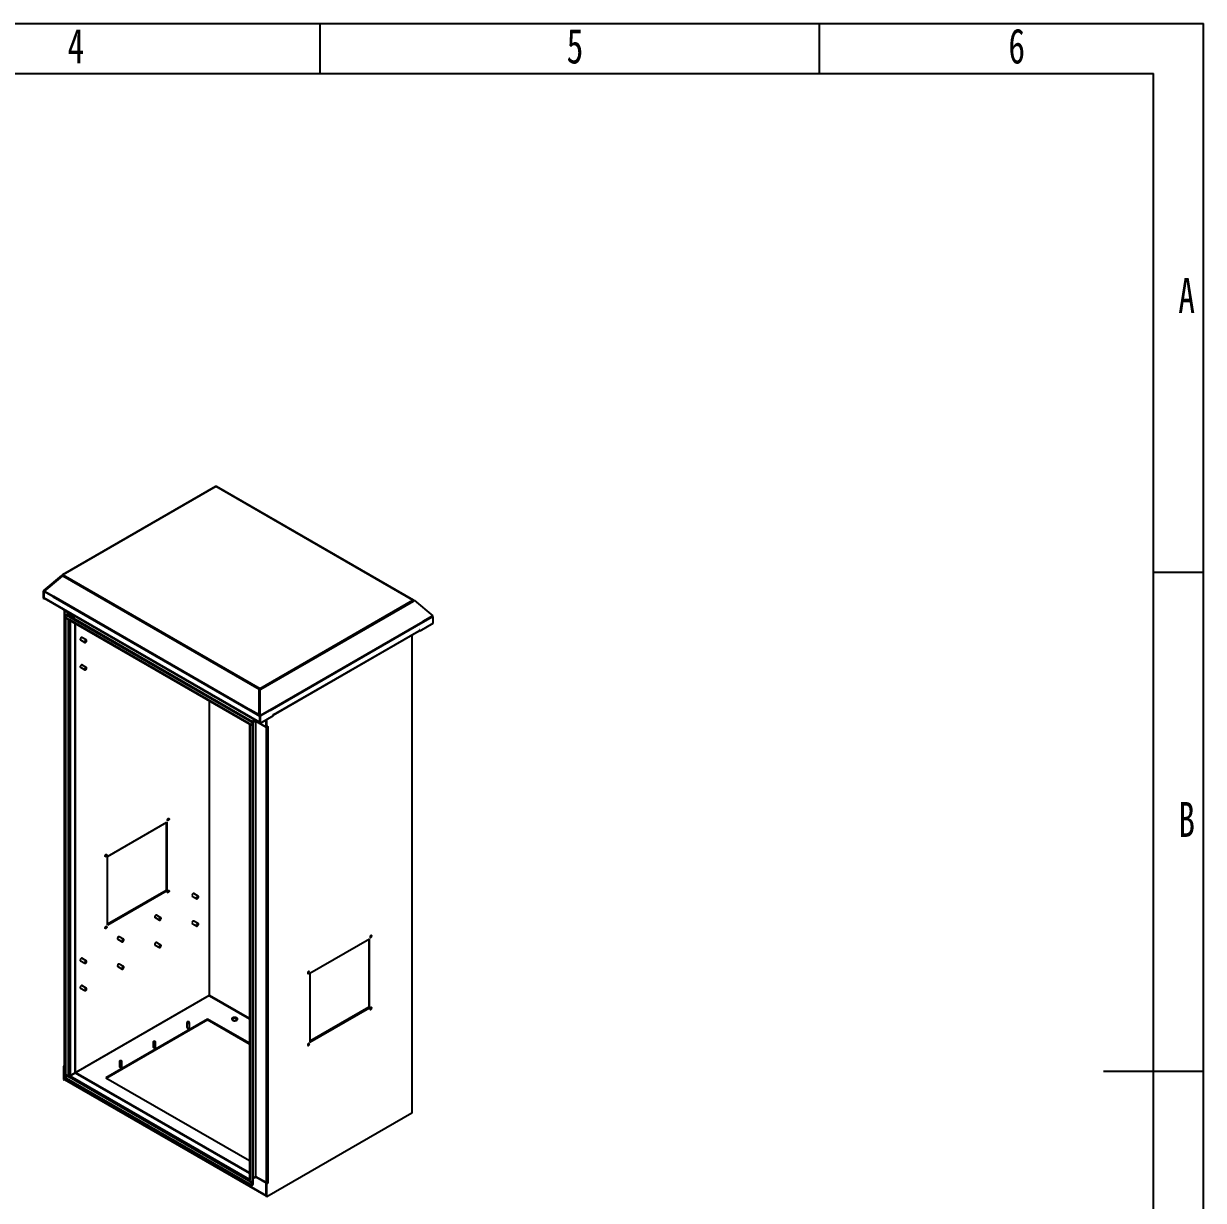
# Model space of a CAD drawing. Header units: millimetres. Extents: x -14348 to 6039, y -1826 to 2921.
# Drawn here: x -4096 to -1633, y 458 to 2914 of the extents above; entities that cross this region are included whole.
import ezdxf

# ---------------------------------------------------------------- set-up
doc = ezdxf.new("R2010")
doc.units = ezdxf.units.MM
doc.layers.add('图框', color=7, linetype='Continuous')
doc.styles.add('SLDTEXTSTYLE5', font='TXT', dxfattribs={"width": 0.7})

msp = doc.modelspace()

# ---------------------------------------------------------------- linework, layer by layer
at = {"color": 7, "linetype": 'Continuous', "lineweight": 25}
for p, q in [((-3695.28, 1948.093), (-4014.271, 1763.944)), ((-3694.03, 1947.969), (-4013.021, 1763.82)), ((-3695.032, 1948.188), (-3693.48, 1949.084)), ((-3283.116, 1710.754), (-3694.03, 1947.969)), ((-3693.48, 1949.084), (-3692.74, 1948.07)), ((-3281.867, 1710.877), (-3692.781, 1948.093)), ((-4016.485, 1762.617), (-4054.532, 1730.654)), ((-4015.319, 1761.019), (-4053.367, 1729.056)), ((-4052.184, 1729.934), (-4014.137, 1761.898)), ((-4014.478, 1763.776), (-4016.485, 1762.617)), ((-4016.485, 1762.617), (-4015.319, 1761.019)), ((-4014.881, 1761.272), (-4015.319, 1761.019)), ((-4014.478, 1763.776), (-4013.922, 1763.015)), ((-4014.137, 1761.898), (-4014.478, 1762.094)), ((-4014.137, 1761.898), (-3603.904, 1525.075)), ((-4013.021, 1763.82), (-3602.107, 1526.605)), ((-4054.123, 1730.093), (-4054.603, 1729.816)), ((-4054.603, 1729.816), (-4054.603, 1714.935)), ((-4054.603, 1729.816), (-4053.424, 1729.135)), ((-4054.532, 1730.654), (-4053.367, 1729.056)), ((-4053.367, 1729.056), (-4052.015, 1729.837)), ((-4053.327, 1729.079), (-4053.189, 1728.999)), ((-4051.877, 1729.757), (-4053.189, 1728.999)), ((-4053.189, 1728.999), (-4053.189, 1714.119)), ((-4051.806, 1729.716), (-4053.118, 1728.958)), ((-4053.118, 1728.958), (-4053.118, 1716.119)), ((-4033.812, 1717.813), (-4053.118, 1728.958)), ((-4052.184, 1729.934), (-4033.501, 1719.149)), ((-4054.603, 1714.935), (-4053.189, 1714.119)), ((-4053.189, 1714.119), (-4052.154, 1714.717)), ((-4053.118, 1716.119), (-3603.592, 1456.613)), ((-4052.601, 1714.975), (-3603.521, 1455.726)), ((-4033.812, 1717.813), (-3622.898, 1480.597)), ((-4033.501, 1719.149), (-3622.587, 1481.933)), ((-3602.107, 1526.605), (-3283.116, 1710.754)), ((-3600.65, 1524.878), (-3281.66, 1709.028)), ((-3281.66, 1710.71), (-3282.215, 1709.948)), ((-3281.822, 1709.355), (-3280.818, 1709.934)), ((-3280.833, 1709.925), (-3281.7, 1710.654)), ((-3281.66, 1709.028), (-3279.652, 1710.186)), ((-3279.652, 1710.186), (-3280.818, 1709.934)), ((-3279.652, 1710.186), (-3241.605, 1678.223)), ((-4012.229, 1691.668), (-4012.229, 1690.764)), ((-4010.814, 1689.948), (-4012.229, 1690.764)), ((-4011.193, 1689.948), (-4011.193, 738.841)), ((-4010.814, 1690.852), (-4010.814, 1689.948)), ((-4010.744, 1689.989), (-4010.814, 1689.948)), ((-4010.744, 1689.172), (-4010.744, 1690.811)), ((-3988.824, 1676.518), (-4010.744, 1689.172)), ((-4010.461, 1688.927), (-4010.461, 737.82)), ((-4010.461, 1688.927), (-3989.248, 1676.681)), ((-4007.279, 1674.518), (-4007.279, 1679.009)), ((-4007.279, 1674.518), (-4000.137, 1670.395)), ((-4005.45, 1680.741), (-4006.864, 1679.925)), ((-4004.45, 1680.642), (-4005.865, 1679.826)), ((-4005.865, 1679.826), (-3619.784, 1456.946)), ((-4004.45, 1680.642), (-3618.37, 1457.763)), ((-3987.763, 1677.13), (-3993.065, 1674.069)), ((-3988.116, 1677.749), (-3988.116, 1676.926)), ((-3987.763, 1677.13), (-3613.137, 1460.864)), ((-3241.605, 1678.223), (-3262.636, 1666.082)), ((-3262.325, 1664.747), (-3241.534, 1676.749)), ((-3241.534, 1676.749), (-3242.846, 1677.507)), ((-3241.534, 1676.749), (-3241.534, 1661.869)), ((-4007.279, 1673.865), (-4006.713, 1674.191)), ((-4007.279, 719.818), (-4007.279, 1673.865)), ((-4007.279, 1673.865), (-4001.975, 1670.803)), ((-4001.41, 1671.13), (-4001.975, 1670.803)), ((-4001.975, 1670.803), (-4001.975, 1669.333)), ((-4000.561, 1670.15), (-4001.975, 1669.333)), ((-4001.975, 718.227), (-4001.975, 1669.333)), ((-4000.561, 1670.15), (-4000.561, 1670.64)), ((-4000.137, 1670.395), (-3625.512, 1454.129)), ((-3999.619, 1669.25), (-3624.994, 1452.984)), ((-3987.101, 725.37), (-3987.101, 1662.024)), ((-3581.626, 1481.933), (-3262.636, 1666.082)), ((-3581.315, 1480.597), (-3262.325, 1664.747)), ((-3241.534, 1661.869), (-3268.828, 1646.112)), ((-3976.959, 1627.821), (-3967.766, 1622.514)), ((-3964.767, 1627.71), (-3973.959, 1633.017)), ((-3574.623, 1470.776), (-3270.053, 1646.601)), ((-3574.105, 1471.921), (-3269.535, 1647.745)), ((-3284.944, 642.823), (-3284.944, 1638.004)), ((-3269.889, 1646.724), (-3268.828, 1646.112)), ((-3268.828, 1648.97), (-3269.535, 1648.562)), ((-3269.535, 1648.562), (-3269.535, 1647.745)), ((-3268.828, 1646.112), (-3268.828, 1648.97)), ((-3964.767, 1570.552), (-3973.959, 1575.859)), ((-3976.959, 1570.663), (-3967.766, 1565.356)), ((-3603.904, 1471.148), (-3603.904, 1525.075)), ((-3603.563, 1524.878), (-3603.904, 1525.075)), ((-3601.815, 1524.626), (-3603.823, 1523.467)), ((-3602.657, 1523.72), (-3603.823, 1523.467)), ((-3603.823, 1523.467), (-3603.823, 1469.54)), ((-3603.563, 1524.878), (-3602.398, 1524.626)), ((-3602.738, 1524.7), (-3602.738, 1524.093)), ((-3600.65, 1524.878), (-3602.657, 1523.72)), ((-3602.657, 1523.72), (-3602.657, 1469.792)), ((-3602.107, 1524.971), (-3602.107, 1526.605)), ((-3600.65, 1524.878), (-3601.815, 1524.626)), ((-3621.586, 1481.355), (-3622.898, 1480.597)), ((-3622.898, 1480.597), (-3603.823, 1469.585)), ((-3603.904, 1471.148), (-3622.587, 1481.933)), ((-3602.657, 1469.792), (-3581.626, 1481.933)), ((-3581.315, 1480.597), (-3602.107, 1468.595)), ((-3582.628, 1481.355), (-3581.315, 1480.597)), ((-3625.512, 1454.129), (-3618.37, 1450.006)), ((-3623.744, 1453.108), (-3623.744, 1453.108)), ((-3623.602, 1453.026), (-3623.673, 1452.985)), ((-3619.784, 1456.946), (-3618.37, 1457.763)), ((-3618.44, 1457.803), (-3613.137, 1460.864)), ((-3616.956, 1455.313), (-3618.37, 1454.497)), ((-3618.37, 1454.497), (-3618.37, 1450.006)), ((-3617.405, 1456.767), (-3613.137, 1459.231)), ((-3613.067, 1459.108), (-3617.335, 1456.644)), ((-3611.653, 1458.292), (-3616.956, 1455.23)), ((-3616.956, 1455.313), (-3616.956, 1450.822)), ((-3613.137, 1460.864), (-3613.137, 1459.231)), ((-3611.653, 1458.292), (-3613.067, 1459.108)), ((-3612.077, 1459.027), (-3612.077, 1460.666)), ((-3589.449, 1445.964), (-3612.077, 1459.027)), ((-3611.653, 1458.292), (-3611.653, 507.185)), ((-3610.945, 1458.292), (-3589.732, 1446.046)), ((-3610.945, 507.185), (-3610.945, 1458.292)), ((-3603.823, 1471.13), (-3603.904, 1471.148)), ((-3602.657, 1469.792), (-3603.823, 1469.54)), ((-3603.765, 1469.552), (-3603.592, 1469.452)), ((-3603.209, 1469.673), (-3603.592, 1469.452)), ((-3603.592, 1469.452), (-3603.592, 1456.613)), ((-3602.983, 1469.722), (-3603.521, 1469.411)), ((-3602.107, 1468.595), (-3603.521, 1469.411)), ((-3603.521, 1469.411), (-3603.521, 1454.531)), ((-3602.107, 1453.714), (-3603.521, 1454.531)), ((-3574.812, 1469.471), (-3602.107, 1453.714)), ((-3602.107, 1468.595), (-3602.107, 1453.714)), ((-3589.449, 1461.021), (-3589.449, 1445.964)), ((-3589.379, 1446.658), (-3589.379, 1461.062)), ((-3587.964, 1445.842), (-3587.964, 1461.878)), ((-3574.105, 1472.737), (-3574.812, 1472.329)), ((-3574.812, 1472.329), (-3574.812, 1469.471)), ((-3574.105, 1471.921), (-3574.105, 1472.737)), ((-3624.406, 1451.965), (-3624.406, 500.858)), ((-3623.108, 1452.741), (-3623.673, 1452.414)), ((-3623.673, 1450.944), (-3623.673, 1452.414)), ((-3623.673, 1452.414), (-3618.37, 1449.352)), ((-3623.673, 1450.944), (-3623.673, 499.838)), ((-3616.956, 1450.822), (-3618.37, 1450.006)), ((-3618.37, 1449.352), (-3616.956, 1450.169)), ((-3618.37, 1449.352), (-3618.37, 495.306)), ((-3617.522, 1450.496), (-3616.956, 1450.169)), ((-3616.956, 1450.169), (-3616.956, 496.123)), ((-3589.732, 1446.046), (-3589.732, 494.939)), ((-3589.449, 1445.964), (-3588.813, 1446.332)), ((-3589.379, 1446.658), (-3587.964, 1445.842)), ((-3585.49, 1447.271), (-3587.964, 1445.842)), ((-3586.197, 1446.862), (-3585.49, 1446.454)), ((-3586.197, 1446.046), (-3585.49, 1446.454)), ((-3586.197, 1446.046), (-3586.197, 494.939)), ((-3585.49, 1446.454), (-3585.49, 1447.271)), ((-3920.835, 1175.907), (-3796.738, 1247.546)), ((-3798.152, 1246.73), (-3798.152, 1105.06)), ((-3796.738, 1247.546), (-3796.738, 1104.243)), ((-3920.835, 1032.604), (-3920.835, 1175.907)), ((-3798.152, 1105.06), (-3920.835, 1034.236)), ((-3796.738, 1104.243), (-3920.835, 1032.604)), ((-3798.152, 1105.06), (-3796.738, 1104.243)), ((-3743.614, 1092.964), (-3734.421, 1087.658)), ((-3731.421, 1092.854), (-3740.614, 1098.161)), ((-3821.395, 1048.062), (-3812.203, 1042.755)), ((-3809.203, 1047.952), (-3818.396, 1053.258)), ((-3743.614, 1035.807), (-3734.421, 1030.5)), ((-3731.421, 1035.696), (-3740.614, 1041.003)), ((-3899.177, 1003.16), (-3889.985, 997.853)), ((-3886.985, 1003.049), (-3896.177, 1008.356)), ((-3821.395, 990.904), (-3812.203, 985.597)), ((-3809.203, 990.794), (-3818.396, 996.1)), ((-3373.888, 1003.44), (-3497.985, 931.801)), ((-3375.302, 1002.624), (-3375.302, 860.954)), ((-3373.888, 860.137), (-3373.888, 1003.44)), ((-3964.767, 958.147), (-3973.959, 963.453)), ((-3976.959, 958.257), (-3967.766, 952.95)), ((-3899.177, 946.002), (-3889.985, 940.695)), ((-3886.985, 945.891), (-3896.177, 951.198)), ((-3497.985, 931.801), (-3497.985, 788.498)), ((-3976.959, 901.099), (-3967.766, 895.793)), ((-3964.767, 900.989), (-3973.959, 906.296)), ((-3708.455, 885.463), (-3986.702, 724.835)), ((-3708.526, 886.082), (-3708.526, 885.423)), ((-3708.026, 885.216), (-3708.455, 885.463)), ((-3375.302, 860.954), (-3497.985, 790.13)), ((-3497.985, 788.498), (-3373.888, 860.137)), ((-3375.302, 860.954), (-3373.888, 860.137)), ((-3711.708, 836.316), (-3923.84, 713.855)), ((-3711.708, 834.683), (-3922.426, 713.038)), ((-3754.69, 829.276), (-3754.69, 818.661)), ((-3749.69, 818.661), (-3749.69, 829.276)), ((-3624.406, 785.917), (-3711.708, 836.316)), ((-3711.708, 834.683), (-3711.708, 836.316)), ((-3624.406, 784.284), (-3711.708, 834.683)), ((-3825.224, 788.558), (-3825.224, 777.943)), ((-3820.224, 777.943), (-3820.224, 788.558)), ((-3895.758, 747.839), (-3895.758, 737.224)), ((-3890.758, 737.224), (-3890.758, 747.839)), ((-4012.229, 738.024), (-4011.168, 738.637)), ((-4010.814, 737.208), (-4012.229, 738.024)), ((-4012.229, 738.024), (-4012.229, 710.18)), ((-4010.814, 737.208), (-4010.744, 737.249)), ((-4010.814, 737.208), (-4010.814, 709.364)), ((-4010.744, 737.902), (-4010.66, 737.95)), ((-4010.744, 711.365), (-4010.744, 737.902)), ((-4010.744, 737.902), (-4007.279, 735.902)), ((-4007.279, 735.984), (-4010.461, 737.82)), ((-4001.975, 716.757), (-4007.279, 719.818)), ((-4006.713, 719.492), (-4007.279, 719.165)), ((-4007.279, 714.674), (-4007.279, 719.165)), ((-4007.279, 719.165), (-4000.137, 715.042)), ((-4001.975, 718.227), (-4001.975, 716.757)), ((-4000.561, 717.573), (-4001.975, 716.757)), ((-3999.784, 716.471), (-4001.127, 717.247)), ((-4000.561, 717.573), (-4000.561, 717.818)), ((-3625.512, 498.776), (-4000.137, 715.042)), ((-3987.833, 724.35), (-3998.44, 718.227)), ((-3998.369, 718.104), (-3987.763, 724.227)), ((-3988.116, 724.186), (-3988.116, 724.023)), ((-3987.101, 725.886), (-3986.702, 725.656)), ((-3987.101, 725.426), (-3986.702, 725.656)), ((-3986.702, 724.431), (-3986.702, 725.656)), ((-3624.406, 515.311), (-3986.513, 724.351)), ((-4012.229, 710.18), (-4010.814, 709.364)), ((-4009.779, 709.962), (-4010.814, 709.364)), ((-4010.744, 711.365), (-3589.449, 468.157)), ((-4010.226, 710.22), (-3589.379, 467.27)), ((-3619.784, 489.345), (-4005.865, 712.225)), ((-3923.84, 713.855), (-3624.406, 540.995)), ((-3285.676, 641.976), (-3285.676, 639.765)), ((-3285.676, 639.765), (-3587.964, 465.258)), ((-3624.098, 499.592), (-3625.512, 498.776)), ((-3625.512, 498.776), (-3618.37, 494.653)), ((-3623.673, 499.347), (-3624.098, 499.592)), ((-3623.673, 498.368), (-3623.673, 499.838)), ((-3618.37, 495.306), (-3623.673, 498.368)), ((-3618.37, 495.306), (-3616.956, 496.123)), ((-3616.956, 495.469), (-3618.37, 494.653)), ((-3618.37, 494.653), (-3618.37, 490.162)), ((-3616.956, 495.469), (-3617.522, 495.796)), ((-3616.956, 504.124), (-3611.653, 507.185)), ((-3613.137, 506.328), (-3616.956, 504.123)), ((-3616.956, 495.469), (-3616.956, 490.978)), ((-3612.784, 506.124), (-3612.784, 505.307)), ((-3612.784, 505.307), (-3612.077, 505.715)), ((-3612.784, 505.307), (-3612.077, 504.899)), ((-3612.077, 504.899), (-3612.077, 506.94)), ((-3611.228, 507.267), (-3589.449, 494.694)), ((-3589.732, 494.939), (-3610.945, 507.185)), ((-3589.449, 494.694), (-3589.343, 494.756)), ((-3589.449, 494.694), (-3589.449, 468.157)), ((-3588.318, 494.531), (-3589.379, 493.918)), ((-3589.379, 493.918), (-3587.964, 493.102)), ((-3589.379, 466.074), (-3589.379, 493.918)), ((-3587.964, 493.102), (-3585.49, 494.531)), ((-3587.964, 465.258), (-3587.964, 493.102)), ((-3585.49, 495.347), (-3586.197, 494.939)), ((-3586.197, 494.939), (-3585.49, 494.531)), ((-3585.49, 494.531), (-3585.49, 495.347)), ((-3618.784, 489.246), (-3617.37, 490.063)), ((-3618.37, 490.162), (-3616.956, 490.978)), ((-3587.964, 465.258), (-3589.379, 466.074))]:
    msp.add_line(p, q, dxfattribs=at)
at = {"color": 8, "linetype": 'Continuous', "lineweight": 25}
for p, q in [((-4010.39, 1688.968), (-4010.461, 1688.927)), ((-3989.248, 1676.681), (-3989.177, 1676.722)), ((-3989.248, 1676.681), (-3989.248, 1676.273)), ((-3998.44, 1668.57), (-3998.44, 718.227)), ((-3987.833, 724.35), (-3987.833, 1662.447)), ((-3285.676, 1637.581), (-3285.676, 641.976)), ((-3708.526, 1501.206), (-3708.526, 886.082)), ((-3707.819, 885.913), (-3707.819, 1500.798)), ((-3623.744, 1453.108), (-3623.744, 1453.108)), ((-3623.179, 1452.7), (-3623.673, 1452.985)), ((-3610.945, 1458.292), (-3610.875, 1458.333)), ((-3603.521, 1456.654), (-3603.592, 1456.613)), ((-3574.812, 1472.329), (-3574.105, 1471.921)), ((-3589.662, 1446.087), (-3589.732, 1446.046)), ((-3586.904, 1446.454), (-3586.197, 1446.046)), ((-3708.026, 885.216), (-3624.406, 836.943)), ((-3624.406, 837.759), (-3707.819, 885.913)), ((-3998.369, 718.104), (-3624.406, 502.22)), ((-3987.763, 724.227), (-3624.406, 514.466)), ((-3613.138, 506.328), (-3612.784, 506.124)), ((-3613.137, 506.328), (-3613.137, 506.328)), ((-3612.784, 506.124), (-3612.077, 506.532)), ((-3589.379, 468.197), (-3589.449, 468.157))]:
    msp.add_line(p, q, dxfattribs=at)
at = {"color": 7, "linetype": 'Continuous', "lineweight": 25, "flags": 128}
for points in [[(-3973.959, 1633.017), (-3974.398, 1633.152), (-3975.091, 1633.044), (-3975.827, 1632.618), (-3976.52, 1631.928), (-3977.084, 1631.055), (-3977.452, 1630.106), (-3977.58, 1629.194)], [(-3964.145, 1626.337), (-3964.273, 1627.101), (-3964.642, 1627.625), (-3965.206, 1627.846), (-3965.898, 1627.737), (-3966.635, 1627.312), (-3967.327, 1626.621), (-3967.892, 1625.749), (-3968.26, 1624.799), (-3968.388, 1623.887), (-3968.26, 1623.123), (-3967.892, 1622.599), (-3967.327, 1622.378), (-3966.635, 1622.487), (-3965.898, 1622.912), (-3965.206, 1623.603), (-3964.642, 1624.476), (-3964.273, 1625.425), (-3964.145, 1626.337)], [(-3973.959, 1575.859), (-3974.398, 1575.995), (-3975.091, 1575.886), (-3975.827, 1575.461), (-3976.52, 1574.77), (-3977.084, 1573.897), (-3977.452, 1572.948), (-3977.58, 1572.036)], [(-3964.145, 1569.179), (-3964.273, 1569.943), (-3964.642, 1570.467), (-3965.206, 1570.688), (-3965.898, 1570.579), (-3966.635, 1570.154), (-3967.327, 1569.463), (-3967.892, 1568.591), (-3968.26, 1567.641), (-3968.388, 1566.73), (-3968.26, 1565.966), (-3967.892, 1565.442), (-3967.327, 1565.22), (-3966.635, 1565.329), (-3965.898, 1565.754), (-3965.206, 1566.445), (-3964.642, 1567.318), (-3964.273, 1568.267), (-3964.145, 1569.179)], [(-3603.592, 1456.613), (-3603.558, 1456.234), (-3603.521, 1456.082)], [(-3795.5, 1251.731), (-3795.366, 1252.59), (-3794.983, 1253.473), (-3794.409, 1254.247), (-3793.733, 1254.793), (-3793.056, 1255.028), (-3792.483, 1254.917), (-3792.099, 1254.476), (-3791.965, 1253.772), (-3792.099, 1252.913), (-3792.483, 1252.03), (-3793.056, 1251.256), (-3793.733, 1250.71), (-3794.409, 1250.475), (-3794.983, 1250.586), (-3795.366, 1251.028), (-3795.5, 1251.731)], [(-3925.608, 1176.621), (-3925.473, 1177.48), (-3925.09, 1178.364), (-3924.517, 1179.137), (-3923.84, 1179.683), (-3923.164, 1179.918), (-3922.59, 1179.807), (-3922.207, 1179.366), (-3922.072, 1178.662), (-3922.207, 1177.804), (-3922.59, 1176.92), (-3923.164, 1176.147), (-3923.84, 1175.601), (-3924.517, 1175.365), (-3925.09, 1175.477), (-3925.473, 1175.918), (-3925.608, 1176.621)], [(-3795.5, 1101.488), (-3795.366, 1102.346), (-3794.983, 1103.23), (-3794.409, 1104.003), (-3793.733, 1104.549), (-3793.056, 1104.785), (-3792.483, 1104.673), (-3792.099, 1104.232), (-3791.965, 1103.529), (-3792.099, 1102.67), (-3792.483, 1101.786), (-3793.056, 1101.013), (-3793.733, 1100.467), (-3794.409, 1100.232), (-3794.983, 1100.343), (-3795.366, 1100.784), (-3795.5, 1101.488)], [(-3740.614, 1098.161), (-3741.053, 1098.296), (-3741.745, 1098.188), (-3742.482, 1097.762), (-3743.174, 1097.072), (-3743.739, 1096.199), (-3744.107, 1095.25), (-3744.235, 1094.338)], [(-3730.8, 1091.481), (-3730.928, 1092.245), (-3731.296, 1092.769), (-3731.861, 1092.99), (-3732.553, 1092.881), (-3733.29, 1092.456), (-3733.982, 1091.765), (-3734.546, 1090.892), (-3734.915, 1089.943), (-3735.043, 1089.031), (-3734.915, 1088.267), (-3734.546, 1087.743), (-3733.982, 1087.522), (-3733.29, 1087.631), (-3732.553, 1088.056), (-3731.861, 1088.747), (-3731.296, 1089.619), (-3730.928, 1090.569), (-3730.8, 1091.481)], [(-3818.396, 1053.258), (-3818.835, 1053.394), (-3819.527, 1053.285), (-3820.264, 1052.86), (-3820.956, 1052.169), (-3821.521, 1051.297), (-3821.889, 1050.347), (-3822.017, 1049.436)], [(-3808.582, 1046.578), (-3808.71, 1047.342), (-3809.078, 1047.866), (-3809.642, 1048.087), (-3810.335, 1047.979), (-3811.071, 1047.553), (-3811.764, 1046.863), (-3812.328, 1045.99), (-3812.696, 1045.041), (-3812.824, 1044.129), (-3812.696, 1043.365), (-3812.328, 1042.841), (-3811.764, 1042.62), (-3811.071, 1042.728), (-3810.335, 1043.154), (-3809.642, 1043.844), (-3809.078, 1044.717), (-3808.71, 1045.666), (-3808.582, 1046.578)], [(-3740.614, 1041.003), (-3741.053, 1041.138), (-3741.745, 1041.03), (-3742.482, 1040.604), (-3743.174, 1039.914), (-3743.739, 1039.041), (-3744.107, 1038.092), (-3744.235, 1037.18)], [(-3730.8, 1034.323), (-3730.928, 1035.087), (-3731.296, 1035.611), (-3731.861, 1035.832), (-3732.553, 1035.723), (-3733.29, 1035.298), (-3733.982, 1034.607), (-3734.546, 1033.735), (-3734.915, 1032.785), (-3735.043, 1031.873), (-3734.915, 1031.109), (-3734.546, 1030.585), (-3733.982, 1030.364), (-3733.29, 1030.473), (-3732.553, 1030.898), (-3731.861, 1031.589), (-3731.296, 1032.462), (-3730.928, 1033.411), (-3730.8, 1034.323)], [(-3925.608, 1026.378), (-3925.473, 1027.237), (-3925.09, 1028.12), (-3924.517, 1028.894), (-3923.84, 1029.44), (-3923.164, 1029.675), (-3922.59, 1029.564), (-3922.207, 1029.123), (-3922.072, 1028.419), (-3922.207, 1027.56), (-3922.59, 1026.677), (-3923.164, 1025.903), (-3923.84, 1025.357), (-3924.517, 1025.122), (-3925.09, 1025.233), (-3925.473, 1025.674), (-3925.608, 1026.378)], [(-3372.65, 1007.625), (-3372.516, 1006.921), (-3372.133, 1006.48), (-3371.559, 1006.369), (-3370.883, 1006.604), (-3370.206, 1007.15), (-3369.633, 1007.924), (-3369.249, 1008.807), (-3369.115, 1009.666), (-3369.249, 1010.37), (-3369.633, 1010.811), (-3370.206, 1010.922), (-3370.883, 1010.687), (-3371.559, 1010.141), (-3372.133, 1009.367), (-3372.516, 1008.484), (-3372.65, 1007.625)], [(-3896.177, 1008.356), (-3896.617, 1008.491), (-3897.309, 1008.383), (-3898.046, 1007.957), (-3898.738, 1007.267), (-3899.302, 1006.394), (-3899.671, 1005.445), (-3899.799, 1004.533)], [(-3886.364, 1001.676), (-3886.491, 1002.44), (-3886.86, 1002.964), (-3887.424, 1003.185), (-3888.116, 1003.076), (-3888.853, 1002.651), (-3889.545, 1001.96), (-3890.11, 1001.088), (-3890.478, 1000.138), (-3890.606, 999.226), (-3890.478, 998.462), (-3890.11, 997.938), (-3889.545, 997.717), (-3888.853, 997.826), (-3888.116, 998.251), (-3887.424, 998.942), (-3886.86, 999.815), (-3886.491, 1000.764), (-3886.364, 1001.676)], [(-3818.396, 996.1), (-3818.835, 996.236), (-3819.527, 996.127), (-3820.264, 995.702), (-3820.956, 995.011), (-3821.521, 994.139), (-3821.889, 993.189), (-3822.017, 992.278)], [(-3808.582, 989.42), (-3808.71, 990.184), (-3809.078, 990.708), (-3809.642, 990.929), (-3810.335, 990.821), (-3811.071, 990.395), (-3811.764, 989.705), (-3812.328, 988.832), (-3812.696, 987.883), (-3812.824, 986.971), (-3812.696, 986.207), (-3812.328, 985.683), (-3811.764, 985.462), (-3811.071, 985.571), (-3810.335, 985.996), (-3809.642, 986.687), (-3809.078, 987.559), (-3808.71, 988.509), (-3808.582, 989.42)], [(-3973.959, 963.453), (-3974.398, 963.589), (-3975.091, 963.48), (-3975.827, 963.055), (-3976.52, 962.364), (-3977.084, 961.492), (-3977.452, 960.542), (-3977.58, 959.631)], [(-3964.145, 956.773), (-3964.273, 957.537), (-3964.642, 958.061), (-3965.206, 958.282), (-3965.898, 958.174), (-3966.635, 957.748), (-3967.327, 957.058), (-3967.892, 956.185), (-3968.26, 955.236), (-3968.388, 954.324), (-3968.26, 953.56), (-3967.892, 953.036), (-3967.327, 952.815), (-3966.635, 952.924), (-3965.898, 953.349), (-3965.206, 954.039), (-3964.642, 954.912), (-3964.273, 955.862), (-3964.145, 956.773)], [(-3896.177, 951.198), (-3896.617, 951.334), (-3897.309, 951.225), (-3898.046, 950.8), (-3898.738, 950.109), (-3899.302, 949.236), (-3899.671, 948.287), (-3899.799, 947.375)], [(-3886.364, 944.518), (-3886.491, 945.282), (-3886.86, 945.806), (-3887.424, 946.027), (-3888.116, 945.918), (-3888.853, 945.493), (-3889.545, 944.802), (-3890.11, 943.93), (-3890.478, 942.98), (-3890.606, 942.069), (-3890.478, 941.305), (-3890.11, 940.78), (-3889.545, 940.559), (-3888.853, 940.668), (-3888.116, 941.093), (-3887.424, 941.784), (-3886.86, 942.657), (-3886.491, 943.606), (-3886.364, 944.518)], [(-3499.223, 934.556), (-3499.357, 935.26), (-3499.74, 935.701), (-3500.314, 935.812), (-3500.99, 935.577), (-3501.667, 935.031), (-3502.24, 934.258), (-3502.624, 933.374), (-3502.758, 932.515), (-3502.624, 931.812), (-3502.24, 931.371), (-3501.667, 931.259), (-3500.99, 931.495), (-3500.314, 932.041), (-3499.74, 932.814), (-3499.357, 933.698), (-3499.223, 934.556)], [(-3973.959, 906.296), (-3974.398, 906.431), (-3975.091, 906.322), (-3975.827, 905.897), (-3976.52, 905.207), (-3977.084, 904.334), (-3977.452, 903.384), (-3977.58, 902.473)], [(-3964.145, 899.615), (-3964.273, 900.379), (-3964.642, 900.903), (-3965.206, 901.124), (-3965.898, 901.016), (-3966.635, 900.59), (-3967.327, 899.9), (-3967.892, 899.027), (-3968.26, 898.078), (-3968.388, 897.166), (-3968.26, 896.402), (-3967.892, 895.878), (-3967.327, 895.657), (-3966.635, 895.766), (-3965.898, 896.191), (-3965.206, 896.882), (-3964.642, 897.754), (-3964.273, 898.704), (-3964.145, 899.615)], [(-3650.897, 838.765), (-3652.085, 839.297), (-3653.466, 839.642), (-3654.951, 839.778), (-3656.448, 839.696), (-3657.864, 839.402), (-3659.107, 838.914), (-3660.102, 838.263), (-3660.785, 837.489), (-3661.113, 836.642), (-3661.066, 835.774), (-3660.646, 834.94), (-3659.881, 834.193), (-3658.817, 833.579), (-3657.522, 833.137), (-3656.078, 832.895), (-3654.575, 832.867), (-3653.107, 833.057), (-3651.767, 833.451), (-3650.639, 834.025), (-3649.794, 834.743), (-3649.284, 835.56), (-3649.143, 836.425), (-3649.378, 837.282), (-3649.975, 838.079), (-3650.897, 838.765)], [(-3660.97, 835.499), (-3660.486, 836.255), (-3659.64, 836.973), (-3658.512, 837.547), (-3657.172, 837.942), (-3655.704, 838.131), (-3654.201, 838.104), (-3652.757, 837.861), (-3651.462, 837.42), (-3650.399, 836.806), (-3649.633, 836.058), (-3649.309, 835.499)], [(-3369.115, 859.423), (-3369.249, 860.126), (-3369.633, 860.567), (-3370.206, 860.678), (-3370.883, 860.443), (-3371.559, 859.897), (-3372.133, 859.124), (-3372.516, 858.24), (-3372.65, 857.381), (-3372.516, 856.678), (-3372.133, 856.237), (-3371.559, 856.126), (-3370.883, 856.361), (-3370.206, 856.907), (-3369.633, 857.68), (-3369.249, 858.564), (-3369.115, 859.423)], [(-3753.958, 828.255), (-3753.147, 827.943), (-3752.19, 827.833), (-3751.233, 827.943), (-3750.422, 828.255), (-3749.88, 828.724), (-3749.69, 829.276), (-3749.88, 829.828), (-3750.422, 830.296), (-3751.233, 830.609), (-3752.19, 830.719), (-3753.147, 830.609), (-3753.958, 830.296), (-3754.5, 829.828), (-3754.69, 829.276), (-3754.5, 828.724), (-3753.958, 828.255)], [(-3754.69, 818.661), (-3754.5, 818.109), (-3753.958, 817.64)], [(-3753.958, 817.64), (-3753.147, 817.328), (-3752.19, 817.218), (-3751.233, 817.328), (-3750.422, 817.64), (-3749.88, 818.109), (-3749.69, 818.661)], [(-3824.492, 787.537), (-3823.681, 787.224), (-3822.724, 787.114), (-3821.767, 787.224), (-3820.956, 787.537), (-3820.414, 788.005), (-3820.224, 788.558), (-3820.414, 789.11), (-3820.956, 789.578), (-3821.767, 789.891), (-3822.724, 790.001), (-3823.681, 789.891), (-3824.492, 789.578), (-3825.034, 789.11), (-3825.224, 788.558), (-3825.034, 788.005), (-3824.492, 787.537)], [(-3825.224, 777.943), (-3825.034, 777.39), (-3824.492, 776.922)], [(-3824.492, 776.922), (-3823.681, 776.609), (-3822.724, 776.499), (-3821.767, 776.609), (-3820.956, 776.922), (-3820.414, 777.39), (-3820.224, 777.943)], [(-3502.758, 782.272), (-3502.624, 781.568), (-3502.24, 781.127), (-3501.667, 781.016), (-3500.99, 781.251), (-3500.314, 781.797), (-3499.74, 782.571), (-3499.357, 783.454), (-3499.223, 784.313), (-3499.357, 785.016), (-3499.74, 785.458), (-3500.314, 785.569), (-3500.99, 785.334), (-3501.667, 784.788), (-3502.24, 784.014), (-3502.624, 783.131), (-3502.758, 782.272)], [(-3895.026, 746.819), (-3894.215, 746.506), (-3893.258, 746.396), (-3892.301, 746.506), (-3891.49, 746.819), (-3890.948, 747.287), (-3890.758, 747.839), (-3890.948, 748.392), (-3891.49, 748.86), (-3892.301, 749.173), (-3893.258, 749.282), (-3894.215, 749.173), (-3895.026, 748.86), (-3895.568, 748.392), (-3895.758, 747.839), (-3895.568, 747.287), (-3895.026, 746.819)], [(-3895.758, 737.224), (-3895.568, 736.672), (-3895.026, 736.204)], [(-3895.026, 736.204), (-3894.215, 735.891), (-3893.258, 735.781), (-3892.301, 735.891), (-3891.49, 736.204), (-3890.948, 736.672), (-3890.758, 737.224)], [(-3589.449, 468.157), (-3589.415, 467.778), (-3589.379, 467.626)]]:
    msp.add_lwpolyline(points, dxfattribs=at)
at = {"color": 7, "linetype": 'Continuous', "lineweight": 25}
for centre, radius, start, end in [((-3694.765, 1946.923), 1.278, 54.921413, 113.768129), ((-3693.303, 1947), 1.212, 64.443837, 126.866621), ((-4013.723, 1762.929), 1.134, 51.754473, 131.712301), ((-4010.99, 1760.629), 3.783, 122.463648, 157.207803), ((-4051.893, 1715.984), 1.232, 173.701152, 234.986667), ((-4030.442, 1717.733), 3.371, 155.160185, 178.633861), ((-3282.414, 1709.863), 1.134, 48.287699, 128.245527), ((-3285.147, 1707.562), 3.783, 22.792197, 57.536352), ((-4010.011, 1690.003), 1.166, 172.683577, 247.315078), ((-4006.417, 1679.149), 0.873, 50.796715, 189.214037), ((-4005.036, 1679.824), 1.006, 54.382423, 114.307119), ((-3989.323, 1676.478), 0.216, 294.049371, 69.617349), ((-3988.151, 1677.749), 0.731, 302.135222, 331.34211), ((-4000.191, 1672.849), 3.943, 243.094876, 284.116333), ((-4000.211, 1670.825), 0.761, 242.556973, 277.410422), ((-3998.912, 1670.26), 1.232, 173.701152, 234.986667), ((-3265.695, 1664.666), 3.371, 1.366139, 24.839815), ((-3976.165, 1629.007), 1.428, 172.481386, 236.206434), ((-3270.724, 1647.594), 1.199, 304.056351, 7.25583), ((-3976.165, 1571.849), 1.428, 172.481386, 236.206434), ((-3600.076, 1523.413), 3.783, 122.463648, 157.207803), ((-3601.701, 1524.333), 0.757, 122.463648, 157.207803), ((-3604.137, 1523.413), 3.783, 22.792197, 57.536352), ((-3602.513, 1524.333), 0.757, 22.792197, 57.536352), ((-3619.528, 1480.517), 3.371, 155.160185, 178.633861), ((-3584.685, 1480.517), 3.371, 1.366139, 24.839815), ((-3624.434, 1453.954), 1.092, 170.785963, 309.203285), ((-3623.286, 1451.965), 1.092, 110.783421, 249.216579), ((-3621.44, 1454.357), 3.074, 2.605478, 57.394522), ((-3620.026, 1455.173), 3.074, 2.605478, 57.394522), ((-3613.534, 1461.491), 0.742, 302.355508, 331.121823), ((-3614.977, 1462.204), 3.497, 301.746039, 326.047252), ((-3611.504, 1456.274), 3.237, 100.189435, 118.864071), ((-3611.299, 1457.61), 0.769, 62.609672, 117.390328), ((-3575.262, 1471.772), 1.167, 292.696284, 7.309091), ((-3587.964, 1449.458), 3.843, 242.609672, 297.390328), ((-3796.86, 1254.557), 3.472, 293.582129, 6.423247), ((-3926.967, 1179.447), 3.472, 293.582129, 6.423247), ((-3796.86, 1104.313), 3.472, 293.582129, 6.423247), ((-3742.819, 1094.151), 1.428, 172.481386, 236.206434), ((-3820.601, 1049.249), 1.428, 172.481386, 236.206434), ((-3742.819, 1036.993), 1.428, 172.481386, 236.206434), ((-3926.967, 1029.204), 3.472, 293.582129, 6.423247), ((-3374.01, 1010.451), 3.472, 293.582129, 6.423247), ((-3898.383, 1004.346), 1.428, 172.481386, 236.206434), ((-3820.601, 992.091), 1.428, 172.481386, 236.206434), ((-3976.165, 959.444), 1.428, 172.481386, 236.206434), ((-3898.383, 947.188), 1.428, 172.481386, 236.206434), ((-3504.117, 935.341), 3.472, 293.582129, 6.423247), ((-3976.165, 902.286), 1.428, 172.481386, 236.206434), ((-3374.01, 860.207), 3.472, 293.582129, 6.423247), ((-3504.117, 785.098), 3.472, 293.582129, 6.423247), ((-4009.942, 738.966), 1.257, 185.694799, 245.625342), ((-4004.208, 714.814), 3.074, 182.605478, 237.394522), ((-4000.208, 721.638), 3.843, 242.609672, 297.390328), ((-3996.299, 714.868), 3.842, 122.605478, 177.394522), ((-3988.352, 725.495), 1.257, 294.374658, 354.305201), ((-3987.03, 723.205), 1.257, 65.692881, 125.617577), ((-4009.519, 711.229), 1.232, 173.701153, 234.986667), ((-3621.645, 498.594), 3.871, 135.490512, 177.302185), ((-3623.154, 500.983), 1.257, 185.694799, 245.625342), ((-3623.347, 499.562), 0.751, 142.343136, 177.679551), ((-3612.999, 506.158), 0.218, 350.785963, 129.203285), ((-3611.299, 506.503), 0.769, 62.609672, 117.390328), ((-3587.964, 498.351), 3.843, 242.609672, 297.390328), ((-3619.232, 490.022), 0.873, 230.796715, 9.214037), ((-3617.907, 490.857), 0.959, 304.056351, 7.25583)]:
    msp.add_arc(centre, radius, start, end, dxfattribs=at)
for points in [[(-3708.526, 886.082), (-3708.475, 886.091), (-3708.371, 886.11), (-3708.173, 886.088), (-3707.974, 886.026), (-3707.871, 885.95), (-3707.819, 885.913)], [(-3707.819, 885.913), (-3707.812, 885.849), (-3707.798, 885.722), (-3707.844, 885.518), (-3707.924, 885.335), (-3707.992, 885.256), (-3708.026, 885.216)], [(-3284.944, 642.912), (-3284.978, 642.735), (-3285.046, 642.381), (-3285.466, 642.111), (-3285.676, 641.976)]]:
    msp.add_open_spline(points, degree=3, dxfattribs=at)
at = {"layer": '图框'}
for p, q in [((-7820.904, 2914.415), (-1633.404, 2914.415)), ((-3477.154, 2914.415), (-3477.154, 2810.249)), ((-2435.488, 2914.415), (-2435.488, 2810.249)), ((-1633.404, -1460.585), (-1633.404, 2914.415)), ((-1633.404, 1768.582), (-1737.571, 1768.582))]:
    msp.add_line(p, q, dxfattribs=at)
at = {"layer": '图框', "linetype": 'Continuous', "lineweight": 25}
for p in [(-7300.071, 2810.249), (-1737.571, -1356.418)]:
    msp.add_line(p, (-1737.571, 2810.249), dxfattribs=at)
at = {"layer": '图框', "lineweight": 25}
msp.add_line((-1633.404, 726.915), (-1841.738, 726.915), dxfattribs=at)

# ---------------------------------------------------------------- texts
at = {"layer": '图框', "char_height": 72.917, "attachment_point": 2, "style": 'SLDTEXTSTYLE5'}
for s, insert in [('4', (-3986.645, 2904.125)), ('5', (-2944.978, 2904.125)), ('6', (-2023.053, 2904.125)), ('A', (-1668.398, 2383.292)), ('B', (-1668.398, 1289.542))]:
    msp.add_mtext(s, dxfattribs=dict(at, insert=insert))

doc.saveas('drawing.dxf')
